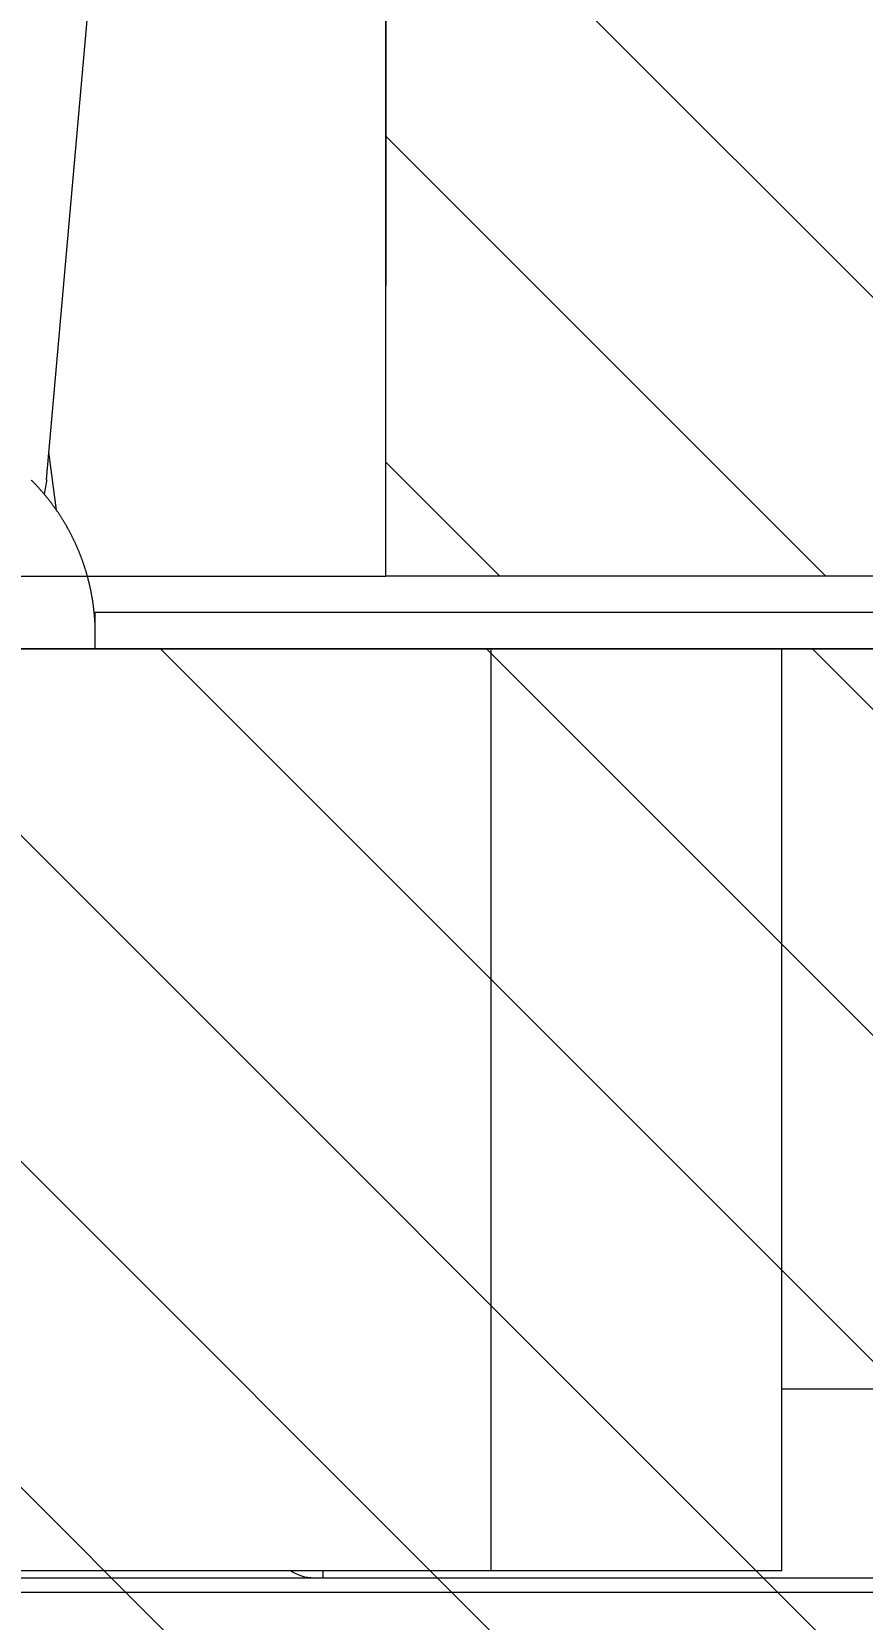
# Model space of a CAD drawing. Header units: millimetres. Extents: x 5622 to 8918, y 2044 to 6634.
# Drawn here: x 7422.47 to 7433.91, y 2897.48 to 2919.35 of the extents above; entities that cross this region are included whole.
import ezdxf

# ---------------------------------------------------------------- set-up
doc = ezdxf.new("R2010")
doc.units = ezdxf.units.MM
doc.linetypes.add('BEARBEITUNGEN', pattern=[0])
doc.linetypes.add('NASCOSTA', pattern=[9.525, 6.35, -3.175])
doc.layers.add('DS_ST_quote 1_50', color=7, linetype='Continuous')
for name, color, linetype, lineweight in [('F_ARREDI', 7, 'Continuous', 5), ('F_FERRAMENTA', 253, 'Continuous', 5), ('F_Guide', 1, 'Continuous', 9), ('F_MULTI laminato CERA', 124, 'Continuous', 5), ('F_MULTI laminato CERA_retino', 7, 'Continuous', 5), ('F_MULTI laminato OPACO_retino', 1, 'Continuous', 5), ('F_Proiezioni', 253, 'NASCOSTA', 9)]:
    doc.layers.add(name, color=color, linetype=linetype, lineweight=lineweight)
doc.styles.add('ARIAL', font='arial.ttf')
doc.dimstyles.new('ISO-100', dxfattribs={"dimtxt": 100, "dimasz": 5, "dimexe": 0.25, "dimexo": 6, "dimgap": 6, "dimtad": 1, "dimtxsty": 'ARIAL', "dimblk": 'ARCHTICK', "dimcen": 2.5, "dimdle": 15, "dimse1": 1, "dimse2": 1, "dimclrd": 256, "dimclre": 256, "dimclrt": 256, "dimadec": 0, "dimazin": 0, "dimtfac": 1, "dimtmove": 0, "dimatfit": 3, "dimldrblk": 'ARCHTICK', "dimfxl": 1, "dimlwd": -1, "dimlwe": -1, "dimarcsym": 0})

# ---------------------------------------------------------------- blocks, each defined once
blk = doc.blocks.new('CERNIERA_batttuta_pianta')
at = {"layer": 'F_FERRAMENTA'}
for p, q in [((813203.982, 528415.296), (813202.777, 528428.941)), ((813203.845, 528414.872), (813203.949, 528415.672)), ((813204.177, 528415.271), (813204.183, 528415.278)), ((813204.183, 528415.278), (813204.19, 528415.284)), ((813203.981, 528415.053), (813203.987, 528415.059)), ((813203.987, 528415.059), (813203.992, 528415.066)), ((813203.992, 528415.066), (813203.998, 528415.073)), ((813203.998, 528415.073), (813204.004, 528415.08)), ((813204.004, 528415.08), (813204.009, 528415.087)), ((813204.009, 528415.087), (813204.015, 528415.093)), ((813204.015, 528415.093), (813204.021, 528415.1)), ((813204.021, 528415.1), (813204.026, 528415.107)), ((813204.026, 528415.107), (813204.032, 528415.114)), ((813204.032, 528415.114), (813204.038, 528415.12)), ((813204.038, 528415.12), (813204.044, 528415.127)), ((813204.044, 528415.127), (813204.049, 528415.134)), ((813204.049, 528415.134), (813204.055, 528415.141)), ((813204.055, 528415.141), (813204.061, 528415.147)), ((813204.061, 528415.147), (813204.067, 528415.154)), ((813204.067, 528415.154), (813204.073, 528415.16)), ((813204.073, 528415.16), (813204.079, 528415.167)), ((813204.079, 528415.167), (813204.085, 528415.174)), ((813204.085, 528415.174), (813204.091, 528415.18)), ((813204.091, 528415.18), (813204.097, 528415.187)), ((813204.097, 528415.187), (813204.103, 528415.193)), ((813204.103, 528415.193), (813204.109, 528415.2)), ((813204.109, 528415.2), (813204.115, 528415.207)), ((813204.115, 528415.207), (813204.121, 528415.213)), ((813204.121, 528415.213), (813204.127, 528415.22)), ((813204.127, 528415.22), (813204.133, 528415.226)), ((813204.133, 528415.226), (813204.139, 528415.233)), ((813204.139, 528415.233), (813204.146, 528415.239)), ((813204.146, 528415.239), (813204.152, 528415.245)), ((813204.152, 528415.245), (813204.158, 528415.252)), ((813204.158, 528415.252), (813204.164, 528415.258)), ((813204.164, 528415.258), (813204.171, 528415.265)), ((813204.171, 528415.265), (813204.177, 528415.271)), ((813203.82, 528414.834), (813203.824, 528414.841)), ((813203.824, 528414.841), (813203.829, 528414.848)), ((813203.829, 528414.848), (813203.834, 528414.855)), ((813203.834, 528414.855), (813203.839, 528414.863)), ((813203.839, 528414.863), (813203.844, 528414.87)), ((813203.844, 528414.87), (813203.849, 528414.877)), ((813203.849, 528414.877), (813203.854, 528414.884)), ((813203.854, 528414.884), (813203.859, 528414.891)), ((813203.859, 528414.891), (813203.864, 528414.899)), ((813203.864, 528414.899), (813203.869, 528414.906)), ((813203.869, 528414.906), (813203.874, 528414.913)), ((813203.874, 528414.913), (813203.88, 528414.92)), ((813203.88, 528414.92), (813203.885, 528414.927)), ((813203.885, 528414.927), (813203.89, 528414.934)), ((813203.89, 528414.934), (813203.895, 528414.941)), ((813203.895, 528414.941), (813203.9, 528414.948)), ((813203.9, 528414.948), (813203.905, 528414.955)), ((813203.905, 528414.955), (813203.911, 528414.962)), ((813203.911, 528414.962), (813203.916, 528414.969)), ((813203.916, 528414.969), (813203.921, 528414.976)), ((813203.921, 528414.976), (813203.927, 528414.983)), ((813203.927, 528414.983), (813203.932, 528414.99)), ((813203.932, 528414.99), (813203.937, 528414.997)), ((813203.937, 528414.997), (813203.943, 528415.004)), ((813203.943, 528415.004), (813203.948, 528415.011)), ((813203.948, 528415.011), (813203.954, 528415.018)), ((813203.954, 528415.018), (813203.959, 528415.025)), ((813203.959, 528415.025), (813203.965, 528415.032)), ((813203.965, 528415.032), (813203.97, 528415.039)), ((813203.97, 528415.039), (813203.976, 528415.046)), ((813203.976, 528415.046), (813203.981, 528415.053)), ((813203.684, 528414.611), (813203.688, 528414.619)), ((813203.688, 528414.619), (813203.692, 528414.626)), ((813203.692, 528414.626), (813203.696, 528414.634)), ((813203.696, 528414.634), (813203.701, 528414.641)), ((813203.701, 528414.641), (813203.705, 528414.649)), ((813203.705, 528414.649), (813203.709, 528414.656)), ((813203.709, 528414.656), (813203.714, 528414.664)), ((813203.714, 528414.664), (813203.718, 528414.671)), ((813203.718, 528414.671), (813203.722, 528414.679)), ((813203.722, 528414.679), (813203.727, 528414.686)), ((813203.727, 528414.686), (813203.731, 528414.694)), ((813203.731, 528414.694), (813203.736, 528414.701)), ((813203.736, 528414.701), (813203.74, 528414.709)), ((813203.74, 528414.709), (813203.745, 528414.716)), ((813203.745, 528414.716), (813203.749, 528414.724)), ((813203.749, 528414.724), (813203.754, 528414.731)), ((813203.754, 528414.731), (813203.758, 528414.738)), ((813203.758, 528414.738), (813203.763, 528414.746)), ((813203.763, 528414.746), (813203.767, 528414.753)), ((813203.767, 528414.753), (813203.772, 528414.761)), ((813203.772, 528414.761), (813203.777, 528414.768)), ((813203.777, 528414.768), (813203.781, 528414.775)), ((813203.781, 528414.775), (813203.786, 528414.783)), ((813203.786, 528414.783), (813203.791, 528414.79)), ((813203.791, 528414.79), (813203.795, 528414.797)), ((813203.795, 528414.797), (813203.8, 528414.805)), ((813203.8, 528414.805), (813203.805, 528414.812)), ((813203.805, 528414.812), (813203.81, 528414.819)), ((813203.81, 528414.819), (813203.815, 528414.826)), ((813203.815, 528414.826), (813203.82, 528414.834)), ((813203.576, 528414.395), (813203.579, 528414.403)), ((813203.579, 528414.403), (813203.583, 528414.411)), ((813203.583, 528414.411), (813203.587, 528414.419)), ((813203.587, 528414.419), (813203.59, 528414.426)), ((813203.59, 528414.426), (813203.594, 528414.434)), ((813203.594, 528414.434), (813203.597, 528414.442)), ((813203.597, 528414.442), (813203.601, 528414.45)), ((813203.601, 528414.45), (813203.605, 528414.458)), ((813203.605, 528414.458), (813203.609, 528414.465)), ((813203.609, 528414.465), (813203.612, 528414.473)), ((813203.612, 528414.473), (813203.616, 528414.481)), ((813203.616, 528414.481), (813203.62, 528414.489)), ((813203.62, 528414.489), (813203.624, 528414.496)), ((813203.624, 528414.496), (813203.628, 528414.504)), ((813203.628, 528414.504), (813203.631, 528414.512)), ((813203.631, 528414.512), (813203.635, 528414.519)), ((813203.635, 528414.519), (813203.639, 528414.527)), ((813203.639, 528414.527), (813203.643, 528414.535)), ((813203.643, 528414.535), (813203.647, 528414.542)), ((813203.647, 528414.542), (813203.651, 528414.55)), ((813203.651, 528414.55), (813203.655, 528414.558)), ((813203.655, 528414.558), (813203.659, 528414.565)), ((813203.659, 528414.565), (813203.663, 528414.573)), ((813203.663, 528414.573), (813203.667, 528414.581)), ((813203.667, 528414.581), (813203.671, 528414.588)), ((813203.671, 528414.588), (813203.676, 528414.596)), ((813203.676, 528414.596), (813203.68, 528414.603)), ((813203.68, 528414.603), (813203.684, 528414.611)), ((813203.486, 528414.173), (813203.489, 528414.181)), ((813203.489, 528414.181), (813203.492, 528414.189)), ((813203.492, 528414.189), (813203.495, 528414.197)), ((813203.495, 528414.197), (813203.498, 528414.205)), ((813203.498, 528414.205), (813203.501, 528414.213)), ((813203.501, 528414.213), (813203.504, 528414.221)), ((813203.504, 528414.221), (813203.507, 528414.229)), ((813203.507, 528414.229), (813203.51, 528414.237)), ((813203.51, 528414.237), (813203.513, 528414.245)), ((813203.513, 528414.245), (813203.516, 528414.253)), ((813203.516, 528414.253), (813203.519, 528414.261)), ((813203.519, 528414.261), (813203.522, 528414.269)), ((813203.522, 528414.269), (813203.526, 528414.277)), ((813203.526, 528414.277), (813203.529, 528414.285)), ((813203.529, 528414.285), (813203.532, 528414.293)), ((813203.532, 528414.293), (813203.535, 528414.301)), ((813203.535, 528414.301), (813203.538, 528414.309)), ((813203.538, 528414.309), (813203.542, 528414.316)), ((813203.542, 528414.316), (813203.545, 528414.324)), ((813203.545, 528414.324), (813203.548, 528414.332)), ((813203.548, 528414.332), (813203.552, 528414.34)), ((813203.552, 528414.34), (813203.555, 528414.348)), ((813203.555, 528414.348), (813203.559, 528414.356)), ((813203.559, 528414.356), (813203.562, 528414.364)), ((813203.562, 528414.364), (813203.565, 528414.372)), ((813203.565, 528414.372), (813203.569, 528414.379)), ((813203.569, 528414.379), (813203.572, 528414.387)), ((813203.572, 528414.387), (813203.576, 528414.395)), ((813203.418, 528413.955), (813203.42, 528413.963)), ((813203.42, 528413.963), (813203.422, 528413.971)), ((813203.422, 528413.971), (813203.424, 528413.979)), ((813203.424, 528413.979), (813203.427, 528413.988)), ((813203.427, 528413.988), (813203.429, 528413.996)), ((813203.429, 528413.996), (813203.431, 528414.004)), ((813203.431, 528414.004), (813203.434, 528414.012)), ((813203.434, 528414.012), (813203.436, 528414.02)), ((813203.436, 528414.02), (813203.439, 528414.028)), ((813203.439, 528414.028), (813203.441, 528414.036)), ((813203.441, 528414.036), (813203.443, 528414.044)), ((813203.443, 528414.044), (813203.446, 528414.052)), ((813203.446, 528414.052), (813203.449, 528414.06)), ((813203.449, 528414.06), (813203.451, 528414.069)), ((813203.451, 528414.069), (813203.454, 528414.077)), ((813203.454, 528414.077), (813203.456, 528414.085)), ((813203.456, 528414.085), (813203.459, 528414.093)), ((813203.459, 528414.093), (813203.461, 528414.101)), ((813203.461, 528414.101), (813203.464, 528414.109)), ((813203.464, 528414.109), (813203.467, 528414.117)), ((813203.467, 528414.117), (813203.47, 528414.125)), ((813203.47, 528414.125), (813203.472, 528414.133)), ((813203.472, 528414.133), (813203.475, 528414.141)), ((813203.475, 528414.141), (813203.478, 528414.149)), ((813203.478, 528414.149), (813203.481, 528414.157)), ((813203.481, 528414.157), (813203.483, 528414.165)), ((813203.483, 528414.165), (813203.486, 528414.173)), ((813203.368, 528413.743), (813203.369, 528413.752)), ((813203.369, 528413.752), (813203.371, 528413.76)), ((813203.371, 528413.76), (813203.373, 528413.768)), ((813203.373, 528413.768), (813203.374, 528413.776)), ((813203.374, 528413.776), (813203.376, 528413.784)), ((813203.376, 528413.784), (813203.378, 528413.792)), ((813203.378, 528413.792), (813203.38, 528413.8)), ((813203.38, 528413.8), (813203.381, 528413.809)), ((813203.381, 528413.809), (813203.383, 528413.817)), ((813203.383, 528413.817), (813203.385, 528413.825)), ((813203.385, 528413.825), (813203.387, 528413.833)), ((813203.387, 528413.833), (813203.389, 528413.841)), ((813203.389, 528413.841), (813203.391, 528413.849)), ((813203.391, 528413.849), (813203.393, 528413.858)), ((813203.393, 528413.858), (813203.395, 528413.866)), ((813203.395, 528413.866), (813203.397, 528413.874)), ((813203.397, 528413.874), (813203.399, 528413.882)), ((813203.399, 528413.882), (813203.401, 528413.89)), ((813203.401, 528413.89), (813203.403, 528413.898)), ((813203.403, 528413.898), (813203.405, 528413.906)), ((813203.405, 528413.906), (813203.407, 528413.915)), ((813203.407, 528413.915), (813203.409, 528413.923)), ((813203.409, 528413.923), (813203.411, 528413.931)), ((813203.411, 528413.931), (813203.413, 528413.939)), ((813203.413, 528413.939), (813203.415, 528413.947)), ((813203.415, 528413.947), (813203.418, 528413.955)), ((813203.333, 528413.524), (813203.334, 528413.532)), ((813203.334, 528413.532), (813203.335, 528413.54)), ((813203.335, 528413.54), (813203.336, 528413.548)), ((813203.336, 528413.548), (813203.337, 528413.556)), ((813203.337, 528413.556), (813203.338, 528413.564)), ((813203.338, 528413.564), (813203.339, 528413.572)), ((813203.339, 528413.572), (813203.34, 528413.58)), ((813203.34, 528413.58), (813203.341, 528413.589)), ((813203.341, 528413.589), (813203.343, 528413.597)), ((813203.343, 528413.597), (813203.344, 528413.605)), ((813203.344, 528413.605), (813203.345, 528413.613)), ((813203.345, 528413.613), (813203.346, 528413.621)), ((813203.346, 528413.621), (813203.347, 528413.629)), ((813203.347, 528413.629), (813203.349, 528413.637)), ((813203.349, 528413.637), (813203.35, 528413.646)), ((813203.35, 528413.646), (813203.351, 528413.654)), ((813203.351, 528413.654), (813203.353, 528413.662)), ((813203.353, 528413.662), (813203.354, 528413.67)), ((813203.354, 528413.67), (813203.356, 528413.678)), ((813203.356, 528413.678), (813203.357, 528413.686)), ((813203.357, 528413.686), (813203.358, 528413.694)), ((813203.358, 528413.694), (813203.36, 528413.703)), ((813203.36, 528413.703), (813203.361, 528413.711)), ((813203.361, 528413.711), (813203.363, 528413.719)), ((813203.363, 528413.719), (813203.365, 528413.727)), ((813203.365, 528413.727), (813203.366, 528413.735)), ((813203.366, 528413.735), (813203.368, 528413.743)), ((813188.851, 528413.463), (813203.311, 528413.463)), ((813203.311, 528412.963), (813203.311, 528413.463)), ((813203.314, 528413.306), (813203.315, 528413.314)), ((813203.315, 528413.322), (813203.316, 528413.33)), ((813203.315, 528413.314), (813203.315, 528413.322)), ((813203.316, 528413.338), (813203.317, 528413.346)), ((813203.316, 528413.33), (813203.316, 528413.338)), ((813203.317, 528413.354), (813203.318, 528413.362)), ((813203.317, 528413.346), (813203.317, 528413.354)), ((813203.318, 528413.37), (813203.319, 528413.378)), ((813203.318, 528413.362), (813203.318, 528413.37)), ((813203.319, 528413.386), (813203.32, 528413.394)), ((813203.319, 528413.378), (813203.319, 528413.386)), ((813203.32, 528413.394), (813203.321, 528413.402)), ((813203.321, 528413.41), (813203.322, 528413.418)), ((813203.321, 528413.402), (813203.321, 528413.41)), ((813203.322, 528413.418), (813203.323, 528413.426)), ((813203.323, 528413.434), (813203.324, 528413.442)), ((813203.323, 528413.426), (813203.323, 528413.434)), ((813203.324, 528413.442), (813203.325, 528413.451)), ((813203.325, 528413.451), (813203.326, 528413.459)), ((813203.326, 528413.467), (813203.327, 528413.475)), ((813203.326, 528413.459), (813203.326, 528413.467)), ((813203.327, 528413.475), (813203.328, 528413.483)), ((813203.328, 528413.483), (813203.329, 528413.491)), ((813203.329, 528413.491), (813203.33, 528413.499)), ((813203.33, 528413.499), (813203.331, 528413.507)), ((813203.331, 528413.507), (813203.332, 528413.515)), ((813203.332, 528413.515), (813203.333, 528413.524)), ((813203.311, 528413.218), (813203.312, 528413.226)), ((813203.311, 528413.21), (813203.311, 528413.218)), ((813203.311, 528413.202), (813203.311, 528413.21)), ((813203.311, 528413.194), (813203.311, 528413.202)), ((813203.311, 528413.186), (813203.311, 528413.194)), ((813203.311, 528413.179), (813203.311, 528413.186)), ((813203.311, 528413.171), (813203.311, 528413.179)), ((813203.311, 528413.163), (813203.311, 528413.171)), ((813203.312, 528413.258), (813203.313, 528413.266)), ((813203.312, 528413.25), (813203.312, 528413.258)), ((813203.312, 528413.242), (813203.312, 528413.25)), ((813203.312, 528413.234), (813203.312, 528413.242)), ((813203.312, 528413.226), (813203.312, 528413.234)), ((813203.313, 528413.282), (813203.314, 528413.29)), ((813203.313, 528413.274), (813203.313, 528413.282)), ((813203.313, 528413.266), (813203.313, 528413.274)), ((813203.314, 528413.298), (813203.314, 528413.306)), ((813203.314, 528413.29), (813203.314, 528413.298)), ((813188.411, 528412.963), (813225.311, 528412.963)), ((813193.857, 528400.263), (813193.857, 528412.963)), ((813197.86, 528400.263), (813197.86, 528412.963)), ((813188.411, 528402.763), (813193.857, 528402.763)), ((813193.857, 528400.263), (813218.459, 528400.263)), ((813200.173, 528400.163), (813200.173, 528400.263)), ((813191.011, 528400.163), (813219.401, 528400.163))]:
    blk.add_line(p, q, dxfattribs=at)
blk.add_arc((813205.477, 528415.428), 1.5, 185.049, 192.8941, dxfattribs=at)
blk.add_ellipse((813200.303, 528402.763), major_axis=(0, 2.6), ratio=0.448276, start_param=3.141593, end_param=3.419839, dxfattribs=at)
at = {"layer": 'F_Guide', "color": 14, "linetype": 'BEARBEITUNGEN', "true_color": 0xaa0000}
blk.add_lwpolyline([(813222.811, 528412.963), (813187.811, 528412.963), (813187.811, 528399.963), (813222.811, 528399.963)], close=True, dxfattribs=at)
blk = doc.blocks.new('MOBILE_ingresso-living_rev.01_pianta')
at = {"layer": 'F_MULTI laminato CERA_retino', "true_color": 0x636466, "transparency": 33554687}
h = blk.add_hatch(dxfattribs=at)
h.set_pattern_fill('ANSI31', color=251)
h.paths.add_polyline_path([(2007.767, -10904.84), (2570.767, -10904.84), (2570.767, -10922.84), (2007.767, -10922.84)])
at = {"layer": 'F_MULTI laminato OPACO_retino', "transparency": 33554687}
h = blk.add_hatch(dxfattribs=at)
h.set_pattern_fill('ANSI31', color=256)
h.set_pattern_definition([(45, (1e-10, -553.4697), (-2.245064, 2.245064), [])])
h.paths.add_polyline_path([(2589.767, -10906.34), (2571.767, -10906.34), (2571.767, -11356.34), (2589.767, -11356.34)])
at = {"layer": 'F_MULTI laminato CERA', "transparency": 33554687}
for points in [[(2007.767, -10904.84), (2570.767, -10904.84), (2570.767, -10922.84), (2007.767, -10922.84)], [(2570.767, -10922.84), (2007.767, -10922.84), (2007.767, -11333.34), (2570.767, -11333.34)]]:
    blk.add_lwpolyline(points, close=True, dxfattribs=at)
at = {"layer": 'F_MULTI laminato OPACO_retino', "transparency": 33554687}
for p in [(2551.767, -10922.84), (2568.267, -10922.84)]:
    blk.add_line(p, (2566.767, -10922.84), dxfattribs=at)
blk.add_lwpolyline([(2589.767, -10906.34), (2571.767, -10906.34), (2571.767, -11356.34), (2589.767, -11356.34)], close=True, dxfattribs=at)
at = {"layer": 'F_Proiezioni'}
blk.add_arc((2571.767, -10898.84), 450, 270, 0, dxfattribs=at)
at = {"layer": 'F_MULTI laminato OPACO_retino', "transparency": 33554687, "xscale": -1, "rotation": 90}
blk.add_blockref('CERNIERA_batttuta_pianta', (530984.729, 802276.471), dxfattribs=at)
blk = doc.blocks.new('_ArchTick')
at = {"color": 0, "linetype": 'ByBlock', "const_width": 0.15}
blk.add_lwpolyline([(-0.5, -0.5), (0.5, 0.5)], dxfattribs=at)
blk = doc.blocks.new('*D20')
at = {"layer": 'Defpoints', "color": 0, "transparency": 16777216}
for p in [(6998.848, 2911.851), (7445.348, 2911.851), (7445.348, 2668.181)]:
    blk.add_point(p, dxfattribs=at)
at = {"layer": 'DS_ST_quote 1_50', "transparency": 16777216}
blk.add_line((6983.848, 2668.181), (7460.348, 2668.181), dxfattribs=at)
at = {"layer": 'DS_ST_quote 1_50', "transparency": 16777216, "xscale": 5, "yscale": 5, "zscale": 5, "rotation": 180}
blk.add_blockref('_ArchTick', (6998.848, 2668.181), dxfattribs=at)
at = {"layer": 'DS_ST_quote 1_50', "transparency": 16777216, "xscale": 5, "yscale": 5, "zscale": 5}
blk.add_blockref('_ArchTick', (7445.348, 2668.181), dxfattribs=at)
at = {"layer": 'DS_ST_quote 1_50', "transparency": 16777216, "insert": (7222.098, 2734.277), "char_height": 100, "attachment_point": 5, "style": 'ARIAL'}
blk.add_mtext('446,5', dxfattribs=at)

msp = doc.modelspace()

# ---------------------------------------------------------------- block references
at = {"layer": 'F_ARREDI', "rotation": 270}
msp.add_blockref('MOBILE_ingresso-living_rev.01_pianta', (18350.188, 5482.618), dxfattribs=at)

# ---------------------------------------------------------------- dimensions: what is measured, and where the dimension line sits
at = {"layer": 'DS_ST_quote 1_50', "color": 4}
dim = msp.add_linear_dim(base=(7445.348, 2668.181), p1=(6998.848, 2911.851), p2=(7445.348, 2911.851), dimstyle='ISO-100', dxfattribs=at)
dim.commit()
dim.dimension.update_dxf_attribs({"geometry": '*D20', "text_midpoint": (7222.098, 2734.277)})

doc.saveas('drawing.dxf')
